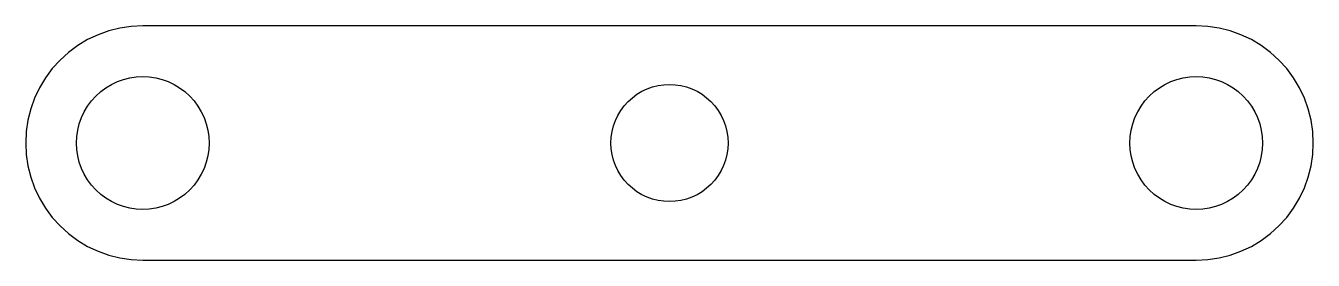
# Model space of a CAD drawing. Header units: millimetres. Extents: x -16.5 to 16.5, y -3 to 3.
import ezdxf

# ---------------------------------------------------------------- set-up
doc = ezdxf.new("R2010")
doc.units = ezdxf.units.MM

msp = doc.modelspace()

# ---------------------------------------------------------------- linework, layer by layer
at = {"layer": '24d_claw_horn_t3.0'}
for points in [[(-14.6481, -2.7716), (-14.3709, -2.8708), (-14.0853, -2.9424), (-13.7941, -2.9856), (-13.5, -3), (13.5, -3), (13.7941, -2.9856), (14.0853, -2.9424), (14.3709, -2.8708), (14.6481, -2.7716), (14.9142, -2.6458), (15.1667, -2.4944), (15.4032, -2.319), (15.6213, -2.1213), (15.819, -1.9032), (15.9944, -1.6667), (16.1458, -1.4142), (16.2716, -1.1481), (16.3708, -0.8709), (16.4424, -0.5853), (16.4856, -0.2941), (16.5, 0), (16.4856, 0.2941), (16.4424, 0.5853), (16.3708, 0.8709), (16.2716, 1.1481), (16.1458, 1.4142), (15.9944, 1.6667), (15.819, 1.9032), (15.6213, 2.1213), (15.4032, 2.319), (15.1667, 2.4944), (14.9142, 2.6458), (14.6481, 2.7716), (14.3709, 2.8708), (14.0853, 2.9424), (13.7941, 2.9856), (13.5, 3), (-13.5, 3), (-13.7941, 2.9856), (-14.0853, 2.9424), (-14.3709, 2.8708), (-14.6481, 2.7716), (-14.9142, 2.6458), (-15.1667, 2.4944), (-15.4032, 2.319), (-15.6213, 2.1213), (-15.819, 1.9032), (-15.9944, 1.6667), (-16.1458, 1.4142), (-16.2716, 1.1481), (-16.3708, 0.8709), (-16.4424, 0.5853), (-16.4856, 0.2941), (-16.5, 0), (-16.4856, -0.2941), (-16.4424, -0.5853), (-16.3708, -0.8709), (-16.2716, -1.1481), (-16.1458, -1.4142), (-15.9944, -1.6667), (-15.819, -1.9032), (-15.6213, -2.1213), (-15.4032, -2.319), (-15.1667, -2.4944), (-14.9142, -2.6458), (-14.6481, -2.7716)], [(-11.8327, 0.3317), (-11.8082, 0.1666), (-11.8, 0), (-11.8082, -0.1666), (-11.8327, -0.3317), (-11.8732, -0.4935), (-11.9294, -0.6506), (-12.0007, -0.8014), (-12.0865, -0.9445), (-12.1859, -1.0785), (-12.2979, -1.2021), (-12.4215, -1.3141), (-12.5555, -1.4135), (-12.6986, -1.4993), (-12.8494, -1.5706), (-13.0065, -1.6268), (-13.1683, -1.6673), (-13.3334, -1.6918), (-13.5, -1.7), (-13.6666, -1.6918), (-13.8317, -1.6673), (-13.9935, -1.6268), (-14.1506, -1.5706), (-14.3014, -1.4993), (-14.4445, -1.4135), (-14.5785, -1.3141), (-14.7021, -1.2021), (-14.8141, -1.0785), (-14.9135, -0.9445), (-14.9993, -0.8014), (-15.0706, -0.6506), (-15.1268, -0.4935), (-15.1673, -0.3317), (-15.1918, -0.1666), (-15.2, 0), (-15.1918, 0.1666), (-15.1673, 0.3317), (-15.1268, 0.4935), (-15.0706, 0.6506), (-14.9993, 0.8014), (-14.9135, 0.9445), (-14.8141, 1.0785), (-14.7021, 1.2021), (-14.5785, 1.3141), (-14.4445, 1.4135), (-14.3014, 1.4993), (-14.1506, 1.5706), (-13.9935, 1.6268), (-13.8317, 1.6673), (-13.6666, 1.6918), (-13.5, 1.7), (-13.3334, 1.6918), (-13.1683, 1.6673), (-13.0065, 1.6268), (-12.8494, 1.5706), (-12.6986, 1.4993), (-12.5555, 1.4135), (-12.4215, 1.3141), (-12.2979, 1.2021), (-12.1859, 1.0785), (-12.0865, 0.9445), (-12.0007, 0.8014), (-11.9294, 0.6506), (-11.8732, 0.4935), (-11.8327, 0.3317)], [(15.1918, 0.1666), (15.2, 0), (15.1918, -0.1666), (15.1673, -0.3317), (15.1268, -0.4935), (15.0706, -0.6506), (14.9993, -0.8014), (14.9135, -0.9445), (14.8141, -1.0785), (14.7021, -1.2021), (14.5785, -1.3141), (14.4445, -1.4135), (14.3014, -1.4993), (14.1506, -1.5706), (13.9935, -1.6268), (13.8317, -1.6673), (13.6666, -1.6918), (13.5, -1.7), (13.3334, -1.6918), (13.1683, -1.6673), (13.0065, -1.6268), (12.8494, -1.5706), (12.6986, -1.4993), (12.5555, -1.4135), (12.4215, -1.3141), (12.2979, -1.2021), (12.1859, -1.0785), (12.0865, -0.9445), (12.0007, -0.8014), (11.9294, -0.6506), (11.8732, -0.4935), (11.8327, -0.3317), (11.8082, -0.1666), (11.8, 0), (11.8082, 0.1666), (11.8327, 0.3317), (11.8732, 0.4935), (11.9294, 0.6506), (12.0007, 0.8014), (12.0865, 0.9445), (12.1859, 1.0785), (12.2979, 1.2021), (12.4215, 1.3141), (12.5555, 1.4135), (12.6986, 1.4993), (12.8494, 1.5706), (13.0065, 1.6268), (13.1683, 1.6673), (13.3334, 1.6918), (13.5, 1.7), (13.6666, 1.6918), (13.8317, 1.6673), (13.9935, 1.6268), (14.1506, 1.5706), (14.3014, 1.4993), (14.4445, 1.4135), (14.5785, 1.3141), (14.7021, 1.2021), (14.8141, 1.0785), (14.9135, 0.9445), (14.9993, 0.8014), (15.0706, 0.6506), (15.1268, 0.4935), (15.1673, 0.3317), (15.1918, 0.1666)], [(1.4354, 0.4354), (1.4712, 0.2926), (1.4928, 0.147), (1.5, 0), (1.4928, -0.147), (1.4712, -0.2926), (1.4354, -0.4354), (1.3858, -0.574), (1.3229, -0.7071), (1.2472, -0.8334), (1.1595, -0.9516), (1.0607, -1.0607), (0.9516, -1.1595), (0.8334, -1.2472), (0.7071, -1.3229), (0.574, -1.3858), (0.4354, -1.4354), (0.2926, -1.4712), (0.147, -1.4928), (0, -1.5), (-0.147, -1.4928), (-0.2926, -1.4712), (-0.4354, -1.4354), (-0.574, -1.3858), (-0.7071, -1.3229), (-0.8334, -1.2472), (-0.9516, -1.1595), (-1.0607, -1.0607), (-1.1595, -0.9516), (-1.2472, -0.8334), (-1.3229, -0.7071), (-1.3858, -0.574), (-1.4354, -0.4354), (-1.4712, -0.2926), (-1.4928, -0.147), (-1.5, 0), (-1.4928, 0.147), (-1.4712, 0.2926), (-1.4354, 0.4354), (-1.3858, 0.574), (-1.3229, 0.7071), (-1.2472, 0.8334), (-1.1595, 0.9516), (-1.0607, 1.0607), (-0.9516, 1.1595), (-0.8334, 1.2472), (-0.7071, 1.3229), (-0.574, 1.3858), (-0.4354, 1.4354), (-0.2926, 1.4712), (-0.147, 1.4928), (0, 1.5), (0.147, 1.4928), (0.2926, 1.4712), (0.4354, 1.4354), (0.574, 1.3858), (0.7071, 1.3229), (0.8334, 1.2472), (0.9516, 1.1595), (1.0607, 1.0607), (1.1595, 0.9516), (1.2472, 0.8334), (1.3229, 0.7071), (1.3858, 0.574), (1.4354, 0.4354)]]:
    msp.add_lwpolyline(points, close=True, dxfattribs=at)

doc.saveas('drawing.dxf')
